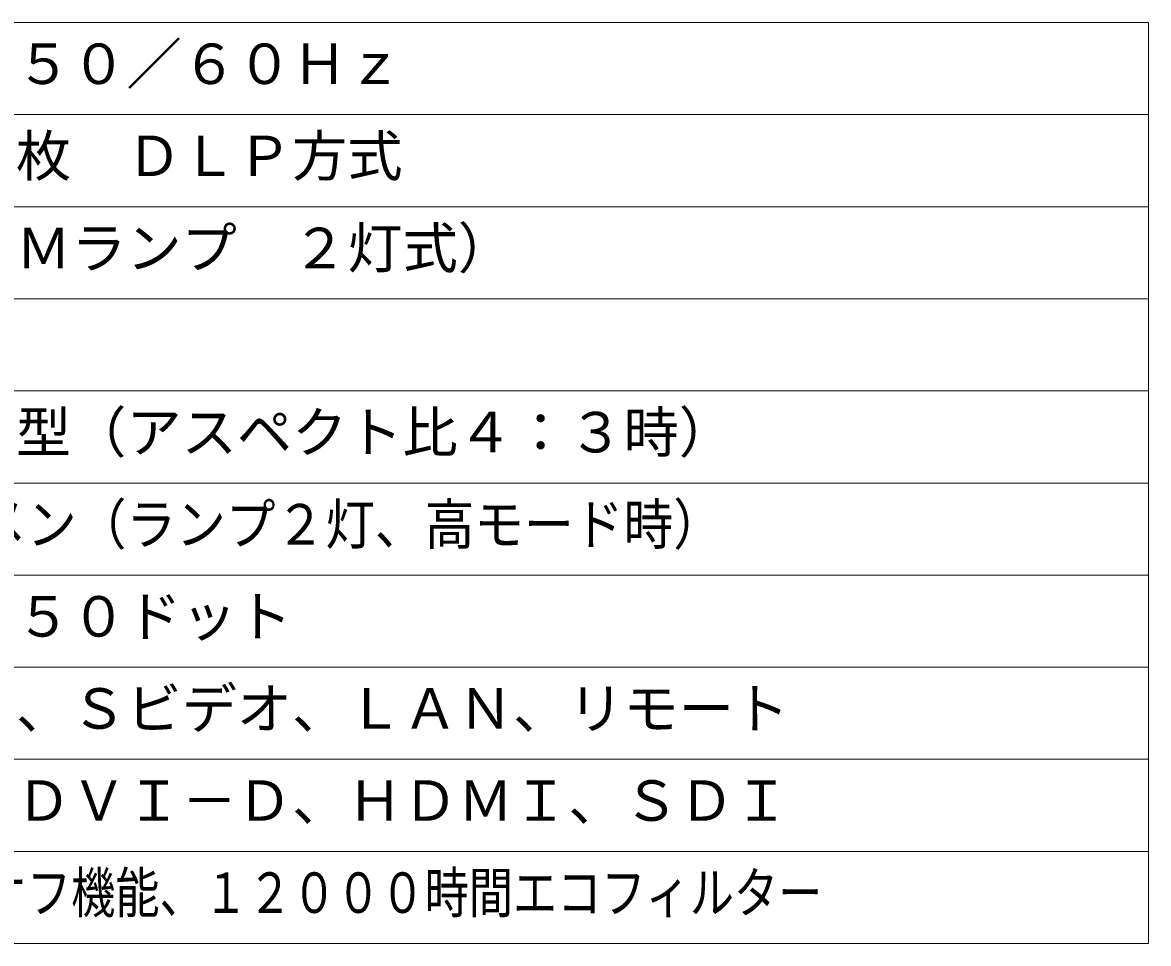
# Model space of a CAD drawing. Units: millimetres, scale not verified. Extents: x -62 to 63, y -56 to 57.
# Drawn here: x 1.4 to 62.5, y -56.5 to -6.5 of the extents above; entities that cross this region are included whole.
import ezdxf
from ezdxf.enums import TextEntityAlignment as Align

# ---------------------------------------------------------------- set-up
doc = ezdxf.new("R2010")
doc.units = ezdxf.units.MM
doc.header["$LTSCALE"] = 0.125
doc.layers.add('0-2_WAKU', color=1, linetype='Continuous', lineweight=18)
doc.layers.add('0-3_MOJI1', color=7, linetype='Continuous')
doc.styles.add('ＭＳ ゴシック', font='')
doc.styles.get('ＭＳ ゴシック').set_extended_font_data('MS Gothic')

msp = doc.modelspace()

# ---------------------------------------------------------------- linework, layer by layer
at = {"layer": '0-2_WAKU', "color": 4}
for p, q in [((62.5139, -6.4902), (-62.4861, -6.4902)), ((62.5139, -56.4902), (62.5139, -6.4902)), ((-62.4861, -56.4902), (62.5139, -56.4902))]:
    msp.add_line(p, q, dxfattribs=at)
at = {"layer": '0-2_WAKU'}
for p, q in [((-62.4861, -11.4902), (62.5139, -11.4902)), ((-62.4861, -16.4902), (62.5139, -16.4902)), ((-62.4861, -21.4902), (62.5139, -21.4902)), ((-62.4861, -26.4902), (62.5139, -26.4902)), ((-62.4861, -31.4902), (62.5139, -31.4902)), ((-62.4861, -36.4902), (62.5139, -36.4902)), ((-62.4861, -41.4902), (62.5139, -41.4902)), ((-62.4861, -46.4902), (62.5139, -46.4902)), ((-62.4861, -51.4902), (62.5139, -51.4902))]:
    msp.add_line(p, q, dxfattribs=at)

# ---------------------------------------------------------------- texts
at = {"layer": '0-3_MOJI1', "style": 'ＭＳ ゴシック'}
for s, p in [('ＡＣ１００Ｖ\u3000５０／６０Ｈｚ', (-19.9861, -10.4902)), ('ＤＬＰチップ３枚\u3000ＤＬＰ方式', (-19.9861, -15.4902)), ('３８０Ｗ（ＵＨＭランプ\u3000２灯式）\u3000', (-19.9861, -20.4902)), ('７０～１０００型（アスペクト比４：３時）', (-19.9861, -30.4902)), ('１４００×１０５０ドット', (-19.9861, -40.4902)), ('ＲＧＢ、ビデオ、Ｓビデオ、ＬＡＮ、リモート', (-19.9861, -45.4902)), ('シリアル制御、ＤＶＩ－Ｄ、ＨＤＭＩ、ＳＤＩ', (-19.9861, -50.4902))]:
    msp.add_text(s, height=2.199, dxfattribs=at).set_placement(p, align=Align.BOTTOM_LEFT)
for s, width, p in [('１２０００ルーメン（ランプ２灯、高モード時）', 0.9, (-19.9861, -35.4902)), ('ダイレクトパワーオフ機能、１２０００時間エコフィルター', 0.8, (-19.9861, -55.4902))]:
    msp.add_text(s, height=2.199, dxfattribs=dict(at, width=width)).set_placement(p, align=Align.BOTTOM_LEFT)

doc.saveas('drawing.dxf')
